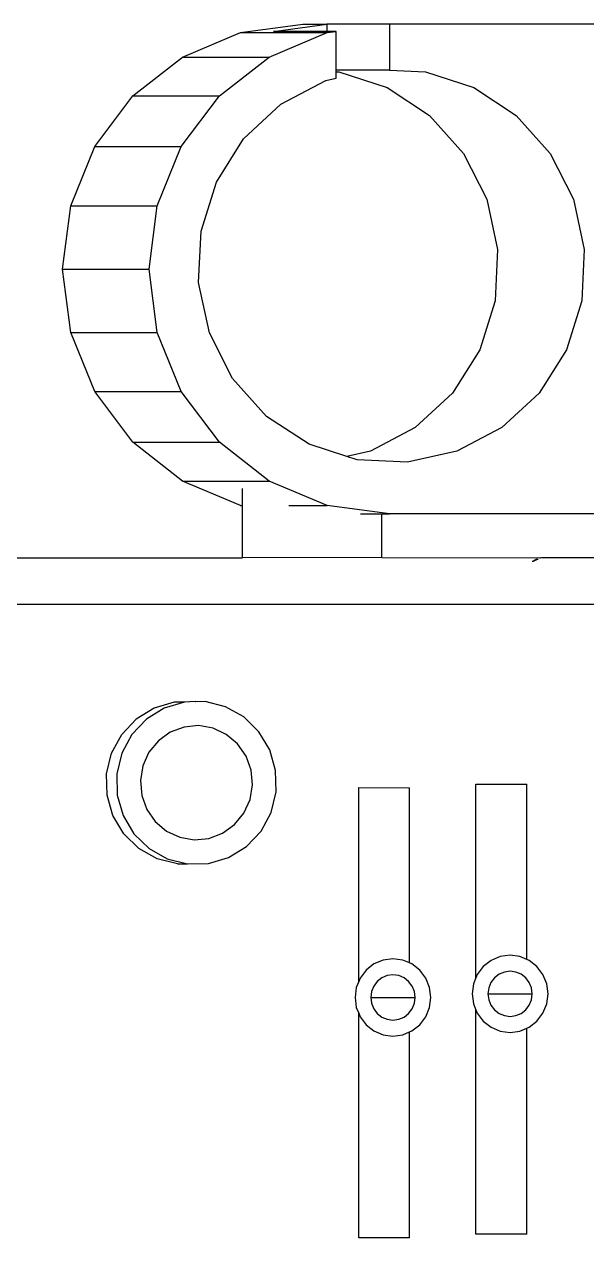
# Model space of a CAD drawing. Header units: millimetres. Extents: x 1380494 to 2061523, y -305664 to -174999.
# Drawn here: x 2014081.8 to 2014162.5, y -276283.3 to -276108.9 of the extents above; entities that cross this region are included whole.
import ezdxf

# ---------------------------------------------------------------- set-up
doc = ezdxf.new("R2010")
doc.units = ezdxf.units.MM
doc.header["$LTSCALE"] = 600
doc.header["$MEASUREMENT"] = 0
doc.layers.add('medical equipment', color=171, linetype='Continuous', lineweight=25)

msp = doc.modelspace()

# ---------------------------------------------------------------- linework, layer by layer
at = {"layer": 'medical equipment'}
for p, q in [((2014104.5117, -276113.5826), (2014112.8315, -276110.0682)), ((2014112.8315, -276110.0682), (2014121.7597, -276108.8695)), ((2014112.8315, -276110.0682), (2014125.262, -276110.0682)), ((2014116.9423, -276113.5826), (2014125.262, -276110.0682)), ((2014117.5581, -276109.8952), (2014125.1979, -276108.8695)), ((2014125.1979, -276109.8952), (2014117.5581, -276109.8952)), ((2014121.7597, -276108.8695), (2014125.1979, -276108.8695)), ((2014125.1979, -276108.8695), (2014125.1979, -276109.8952)), ((2014134.1902, -276108.8695), (2014125.1979, -276108.8695)), ((2014126.5504, -276109.8952), (2014125.1979, -276109.8952)), ((2014125.262, -276110.0682), (2014126.5504, -276109.8952)), ((2014126.5504, -276115.4751), (2014126.5504, -276109.8952)), ((2014134.1902, -276108.8695), (2014134.1902, -276115.4751)), ((2014189.0088, -276108.8695), (2014134.1902, -276108.8695)), ((2014097.3674, -276119.1732), (2014104.5117, -276113.5826)), ((2014104.5117, -276113.5826), (2014116.9423, -276113.5826)), ((2014109.7979, -276119.1732), (2014116.9423, -276113.5826)), ((2014134.1902, -276115.4751), (2014126.5504, -276115.4751)), ((2014126.5504, -276115.7036), (2014126.5504, -276115.4751)), ((2014126.5504, -276115.7036), (2014126.9613, -276115.7233)), ((2014126.5504, -276116.6251), (2014126.5504, -276115.7036)), ((2014126.9613, -276115.7233), (2014133.8684, -276117.9684)), ((2014134.1902, -276115.4751), (2014139.3918, -276115.7233)), ((2014139.3918, -276115.7233), (2014146.299, -276117.9684)), ((2014118.6269, -276120.3486), (2014125.0677, -276116.9553)), ((2014125.0677, -276116.9553), (2014126.5504, -276116.6251)), ((2014091.8854, -276126.459), (2014097.3674, -276119.1732)), ((2014097.3674, -276119.1732), (2014109.7979, -276119.1732)), ((2014104.3159, -276126.459), (2014109.7979, -276119.1732)), ((2014133.8684, -276117.9684), (2014139.9704, -276121.9601)), ((2014146.299, -276117.9684), (2014152.401, -276121.9601)), ((2014113.2667, -276125.3262), (2014118.6269, -276120.3486)), ((2014139.9704, -276121.9601), (2014144.8514, -276127.4265)), ((2014152.401, -276121.9601), (2014157.2819, -276127.4265)), ((2014109.3525, -276131.5491), (2014113.2667, -276125.3262)), ((2014088.4392, -276134.9436), (2014091.8854, -276126.459)), ((2014091.8854, -276126.459), (2014104.3159, -276126.459)), ((2014100.8697, -276134.9436), (2014104.3159, -276126.459)), ((2014144.8514, -276127.4265), (2014148.1788, -276133.9948)), ((2014157.2819, -276127.4265), (2014160.6093, -276133.9948)), ((2014107.151, -276138.593), (2014109.3525, -276131.5491)), ((2014087.2638, -276144.0486), (2014088.4392, -276134.9436)), ((2014088.4392, -276134.9436), (2014100.8697, -276134.9436)), ((2014099.6943, -276144.0486), (2014100.8697, -276134.9436)), ((2014148.1788, -276133.9948), (2014149.7258, -276141.2176)), ((2014160.6093, -276133.9948), (2014162.1563, -276141.2176)), ((2014106.8121, -276145.978), (2014107.151, -276138.593)), ((2014149.7258, -276141.2176), (2014149.3869, -276148.6026)), ((2014162.1563, -276141.2176), (2014161.8175, -276148.6026)), ((2014088.4392, -276153.1536), (2014087.2638, -276144.0486)), ((2014087.2638, -276144.0486), (2014099.6943, -276144.0486)), ((2014100.8697, -276153.1536), (2014099.6943, -276144.0486)), ((2014108.3591, -276153.2008), (2014106.8121, -276145.978)), ((2014149.3869, -276148.6026), (2014147.1854, -276155.6465)), ((2014161.8175, -276148.6026), (2014159.6159, -276155.6465)), ((2014091.8854, -276161.6381), (2014088.4392, -276153.1536)), ((2014088.4392, -276153.1536), (2014100.8697, -276153.1536)), ((2014104.3159, -276161.6381), (2014100.8697, -276153.1536)), ((2014111.6865, -276159.7691), (2014108.3591, -276153.2008)), ((2014147.1854, -276155.6465), (2014143.2712, -276161.8694)), ((2014159.6159, -276155.6465), (2014155.7017, -276161.8694)), ((2014116.5675, -276165.2355), (2014111.6865, -276159.7691)), ((2014097.3674, -276168.9239), (2014091.8854, -276161.6381)), ((2014091.8854, -276161.6381), (2014104.3159, -276161.6381)), ((2014109.7979, -276168.9239), (2014104.3159, -276161.6381)), ((2014143.2712, -276161.8694), (2014137.911, -276166.847)), ((2014155.7017, -276161.8694), (2014150.3415, -276166.847)), ((2014122.6695, -276169.2272), (2014116.5675, -276165.2355)), ((2014137.911, -276166.847), (2014131.4702, -276170.2403)), ((2014150.3415, -276166.847), (2014143.9007, -276170.2403)), ((2014104.5117, -276174.5145), (2014097.3674, -276168.9239)), ((2014097.3674, -276168.9239), (2014109.7979, -276168.9239)), ((2014116.9423, -276174.5145), (2014109.7979, -276168.9239)), ((2014128.0974, -276170.9915), (2014122.6695, -276169.2272)), ((2014131.4702, -276170.2403), (2014128.0974, -276170.9915)), ((2014129.5766, -276171.4723), (2014128.0974, -276170.9915)), ((2014136.8182, -276171.8179), (2014129.5766, -276171.4723)), ((2014143.9007, -276170.2403), (2014136.8182, -276171.8179)), ((2014112.8315, -276178.029), (2014104.5117, -276174.5145)), ((2014104.5117, -276174.5145), (2014116.9423, -276174.5145)), ((2014125.262, -276178.029), (2014116.9423, -276174.5145)), ((2014113.0931, -276178.029), (2014113.0925, -276175.5904)), ((2014112.8315, -276178.029), (2014113.0931, -276178.029)), ((2014113.0931, -276178.0641), (2014112.8315, -276178.029)), ((2014113.0931, -276178.0641), (2014113.0931, -276178.029)), ((2014113.0949, -276185.5345), (2014113.0931, -276178.0641)), ((2014119.744, -276178.029), (2014125.262, -276178.029)), ((2014134.1902, -276179.2277), (2014125.262, -276178.029)), ((2014130.0302, -276179.2277), (2014133.1015, -276179.2277)), ((2014133.1031, -276185.5176), (2014133.1015, -276179.2277)), ((2014133.1015, -276179.2277), (2014134.1902, -276179.2277)), ((2014193.3023, -276179.2277), (2014134.1902, -276179.2277)), ((2014073.9943, -276185.5345), (2014113.0949, -276185.5345)), ((2014133.1031, -276185.5176), (2014113.0949, -276185.5345)), ((2014133.1031, -276185.5176), (2014155.8989, -276185.5345)), ((2014155.8854, -276185.5876), (2014155.7751, -276185.5876)), ((2014155.8989, -276185.5345), (2014155.8854, -276185.5876)), ((2014155.9383, -276185.5176), (2014155.8989, -276185.5345)), ((2014155.9383, -276185.5176), (2014156.0092, -276185.5345)), ((2014155.9665, -276185.5876), (2014156.0092, -276185.5345)), ((2014156.0092, -276185.5345), (2014156.0486, -276185.5176)), ((2014156.0486, -276185.5176), (2014156.0903, -276185.5345)), ((2014156.0903, -276185.5345), (2014156.1297, -276185.5176)), ((2014156.1297, -276185.5176), (2014178.8772, -276185.5345)), ((2014154.6817, -276186.0571), (2014154.8731, -276186.0571)), ((2014154.8731, -276186.0571), (2014155.4642, -276185.7685)), ((2014155.3539, -276185.7685), (2014154.8731, -276186.0571)), ((2014155.3539, -276185.7685), (2014155.4642, -276185.7685)), ((2014155.4642, -276185.7685), (2014155.5453, -276185.7685)), ((2014076.2979, -276192.2024), (2014393.6213, -276192.2024)), ((2014103.2979, -276206.2856), (2014100.4141, -276207.1391)), ((2014104.7611, -276206.2856), (2014101.8772, -276207.1391)), ((2014104.7611, -276206.2856), (2014103.2979, -276206.2856)), ((2014106.3001, -276206.2225), (2014104.7611, -276206.2856)), ((2014106.4134, -276206.2509), (2014106.3001, -276206.2225)), ((2014107.7632, -276206.2225), (2014106.4134, -276206.2509)), ((2014110.6792, -276206.9539), (2014107.7632, -276206.2225)), ((2014100.4141, -276207.1391), (2014097.8451, -276208.7246)), ((2014101.8772, -276207.1391), (2014099.3082, -276208.7246)), ((2014113.3101, -276208.43), (2014110.6792, -276206.9539)), ((2014095.766, -276210.9342), (2014097.8451, -276208.7246)), ((2014099.3082, -276208.7246), (2014097.2292, -276210.9342)), ((2014104.7123, -276209.8747), (2014102.741, -276210.6187)), ((2014106.8053, -276209.6764), (2014104.7123, -276209.8747)), ((2014108.8772, -276210.0372), (2014106.8053, -276209.6764)), ((2014115.4768, -276210.5502), (2014113.3101, -276208.43)), ((2014094.3186, -276213.6172), (2014095.766, -276210.9342)), ((2014097.2292, -276210.9342), (2014095.7817, -276213.6172)), ((2014102.741, -276210.6187), (2014101.0257, -276211.8577)), ((2014110.787, -276210.9327), (2014108.8772, -276210.0372)), ((2014112.4045, -276212.3017), (2014110.787, -276210.9327)), ((2014117.0315, -276213.17), (2014115.4768, -276210.5502)), ((2014101.0257, -276211.8577), (2014099.6833, -276213.5072)), ((2014113.6194, -276214.0509), (2014112.4045, -276212.3017)), ((2014117.8684, -276216.111), (2014117.0315, -276213.17)), ((2014093.6014, -276216.5909), (2014094.3186, -276213.6172)), ((2014095.7817, -276213.6172), (2014095.0646, -276216.5909)), ((2014099.6833, -276213.5072), (2014098.8052, -276215.4548)), ((2014114.349, -276216.0613), (2014113.6194, -276214.0509)), ((2014093.6634, -276219.6525), (2014093.6014, -276216.5909)), ((2014095.0646, -276216.5909), (2014095.1265, -276219.6525)), ((2014098.8052, -276215.4548), (2014098.4514, -276217.5678)), ((2014114.5435, -276218.1957), (2014114.349, -276216.0613)), ((2014117.9303, -276219.1726), (2014117.8684, -276216.111)), ((2014098.4514, -276217.5678), (2014098.6459, -276219.7022)), ((2014114.1896, -276220.3087), (2014114.5435, -276218.1957)), ((2014129.788, -276218.586), (2014137.1027, -276218.5915)), ((2014129.788, -276246.4637), (2014129.788, -276218.586)), ((2014137.1027, -276243.7872), (2014137.1027, -276218.5915)), ((2014146.6054, -276245.9418), (2014146.6054, -276218.0642)), ((2014146.6054, -276218.0642), (2014153.92, -276218.0697)), ((2014153.92, -276243.2654), (2014153.92, -276218.0697)), ((2014094.5002, -276222.5935), (2014093.6634, -276219.6525)), ((2014095.1265, -276219.6525), (2014095.9634, -276222.5935)), ((2014098.6459, -276219.7022), (2014099.3755, -276221.7126)), ((2014113.3116, -276222.2563), (2014114.1896, -276220.3087)), ((2014117.2131, -276222.1463), (2014117.9303, -276219.1726)), ((2014099.3755, -276221.7126), (2014100.5904, -276223.4619)), ((2014115.7657, -276224.8293), (2014117.2131, -276222.1463)), ((2014096.055, -276225.2133), (2014094.5002, -276222.5935)), ((2014095.9634, -276222.5935), (2014097.5181, -276225.2133)), ((2014100.5904, -276223.4619), (2014102.2078, -276224.8309)), ((2014110.2539, -276225.1448), (2014111.9692, -276223.9058)), ((2014111.9692, -276223.9058), (2014113.3116, -276222.2563)), ((2014098.2216, -276227.3336), (2014096.055, -276225.2133)), ((2014097.5181, -276225.2133), (2014099.6848, -276227.3336)), ((2014102.2078, -276224.8309), (2014104.1176, -276225.7263)), ((2014108.2826, -276225.8888), (2014110.2539, -276225.1448)), ((2014113.6866, -276227.0389), (2014115.7657, -276224.8293)), ((2014100.8526, -276228.8097), (2014098.2216, -276227.3336)), ((2014099.6848, -276227.3336), (2014102.3157, -276228.8097)), ((2014104.1176, -276225.7263), (2014106.1896, -276226.0871)), ((2014106.1896, -276226.0871), (2014108.2826, -276225.8888)), ((2014111.1176, -276228.6244), (2014113.6866, -276227.0389)), ((2014103.7685, -276229.541), (2014100.8526, -276228.8097)), ((2014102.3157, -276228.8097), (2014105.2316, -276229.541)), ((2014108.2338, -276229.4779), (2014111.1176, -276228.6244)), ((2014103.7685, -276229.541), (2014105.2316, -276229.541)), ((2014105.2316, -276229.541), (2014108.2338, -276229.4779)), ((2014150.1182, -276242.8511), (2014148.8037, -276243.4063)), ((2014151.5287, -276242.6617), (2014150.1182, -276242.8511)), ((2014152.9392, -276242.8511), (2014151.5287, -276242.6617)), ((2014153.92, -276243.2654), (2014152.9392, -276242.8511)), ((2014130.8577, -276244.8114), (2014129.9916, -276245.9625)), ((2014131.9864, -276243.9282), (2014130.8577, -276244.8114)), ((2014133.3008, -276243.3729), (2014131.9864, -276243.9282)), ((2014134.7113, -276243.1836), (2014133.3008, -276243.3729)), ((2014136.1219, -276243.3729), (2014134.7113, -276243.1836)), ((2014137.1027, -276243.7872), (2014136.1219, -276243.3729)), ((2014137.4363, -276243.9282), (2014137.1027, -276243.7872)), ((2014138.565, -276244.8114), (2014137.4363, -276243.9282)), ((2014139.4311, -276245.9625), (2014138.565, -276244.8114)), ((2014147.675, -276244.2895), (2014146.8089, -276245.4406)), ((2014148.8037, -276243.4063), (2014147.675, -276244.2895)), ((2014154.2536, -276243.4063), (2014153.92, -276243.2654)), ((2014155.3823, -276244.2895), (2014154.2536, -276243.4063)), ((2014156.2484, -276245.4406), (2014155.3823, -276244.2895)), ((2014129.788, -276246.4637), (2014129.4472, -276247.3029)), ((2014129.9916, -276245.9625), (2014129.788, -276246.4637)), ((2014132.4592, -276246.4447), (2014131.9531, -276247.1174)), ((2014133.1189, -276245.9285), (2014132.4592, -276246.4447)), ((2014133.887, -276245.604), (2014133.1189, -276245.9285)), ((2014134.7113, -276245.4933), (2014133.887, -276245.604)), ((2014135.5357, -276245.604), (2014134.7113, -276245.4933)), ((2014136.3038, -276245.9285), (2014135.5357, -276245.604)), ((2014136.9635, -276246.4447), (2014136.3038, -276245.9285)), ((2014137.4696, -276247.1174), (2014136.9635, -276246.4447)), ((2014139.9755, -276247.3029), (2014139.4311, -276245.9625)), ((2014146.6054, -276245.9418), (2014146.2645, -276246.781)), ((2014146.8089, -276245.4406), (2014146.6054, -276245.9418)), ((2014148.7704, -276246.5955), (2014148.4522, -276247.3789)), ((2014149.2766, -276245.9228), (2014148.7704, -276246.5955)), ((2014149.9362, -276245.4066), (2014149.2766, -276245.9228)), ((2014150.7044, -276245.0821), (2014149.9362, -276245.4066)), ((2014151.5287, -276244.9715), (2014150.7044, -276245.0821)), ((2014152.353, -276245.0821), (2014151.5287, -276244.9715)), ((2014153.1212, -276245.4066), (2014152.353, -276245.0821)), ((2014153.7808, -276245.9228), (2014153.1212, -276245.4066)), ((2014154.287, -276246.5955), (2014153.7808, -276245.9228)), ((2014154.6051, -276247.3789), (2014154.287, -276246.5955)), ((2014156.7929, -276246.781), (2014156.2484, -276245.4406)), ((2014129.4472, -276247.3029), (2014129.2615, -276248.7414)), ((2014131.6349, -276247.9007), (2014131.5264, -276248.7414)), ((2014131.9531, -276247.1174), (2014131.6349, -276247.9007)), ((2014137.7878, -276247.9007), (2014137.4696, -276247.1174)), ((2014137.8963, -276248.7414), (2014137.7878, -276247.9007)), ((2014140.1612, -276248.7414), (2014139.9755, -276247.3029)), ((2014146.2645, -276246.781), (2014146.0788, -276248.2195)), ((2014146.0788, -276248.2195), (2014146.2645, -276249.658)), ((2014148.4522, -276247.3789), (2014148.3437, -276248.2195)), ((2014148.3437, -276248.2195), (2014148.4522, -276249.0602)), ((2014148.3437, -276248.2195), (2014154.7137, -276248.2195)), ((2014154.7137, -276248.2195), (2014154.6051, -276247.3789)), ((2014154.6051, -276249.0602), (2014154.7137, -276248.2195)), ((2014156.9786, -276248.2195), (2014156.7929, -276246.781)), ((2014156.7929, -276249.658), (2014156.9786, -276248.2195)), ((2014129.2615, -276248.7414), (2014129.4472, -276250.1799)), ((2014131.5264, -276248.7414), (2014131.6349, -276249.582)), ((2014131.5264, -276248.7414), (2014137.8963, -276248.7414)), ((2014131.6349, -276249.582), (2014131.9531, -276250.3654)), ((2014137.4696, -276250.3654), (2014137.7878, -276249.582)), ((2014137.7878, -276249.582), (2014137.8963, -276248.7414)), ((2014139.9755, -276250.1799), (2014140.1612, -276248.7414)), ((2014146.2645, -276249.658), (2014146.6054, -276250.4972)), ((2014148.4522, -276249.0602), (2014148.7704, -276249.8435)), ((2014148.7704, -276249.8435), (2014149.2766, -276250.5162)), ((2014153.7808, -276250.5162), (2014154.287, -276249.8435)), ((2014154.287, -276249.8435), (2014154.6051, -276249.0602)), ((2014156.2484, -276250.9984), (2014156.7929, -276249.658)), ((2014129.4472, -276250.1799), (2014129.788, -276251.0191)), ((2014129.788, -276283.2742), (2014129.788, -276251.0191)), ((2014129.788, -276251.0191), (2014129.9916, -276251.5203)), ((2014129.9916, -276251.5203), (2014130.8577, -276252.6714)), ((2014131.9531, -276250.3654), (2014132.4592, -276251.0381)), ((2014132.4592, -276251.0381), (2014133.1189, -276251.5543)), ((2014133.1189, -276251.5543), (2014133.887, -276251.8788)), ((2014135.5357, -276251.8788), (2014136.3038, -276251.5543)), ((2014136.3038, -276251.5543), (2014136.9635, -276251.0381)), ((2014136.9635, -276251.0381), (2014137.4696, -276250.3654)), ((2014138.565, -276252.6714), (2014139.4311, -276251.5203)), ((2014139.4311, -276251.5203), (2014139.9755, -276250.1799)), ((2014146.6054, -276282.7524), (2014146.6054, -276250.4972)), ((2014146.6054, -276250.4972), (2014146.8089, -276250.9984)), ((2014146.8089, -276250.9984), (2014147.675, -276252.1495)), ((2014149.2766, -276250.5162), (2014149.9362, -276251.0324)), ((2014149.9362, -276251.0324), (2014150.7044, -276251.3569)), ((2014150.7044, -276251.3569), (2014151.5287, -276251.4676)), ((2014151.5287, -276251.4676), (2014152.353, -276251.3569)), ((2014152.353, -276251.3569), (2014153.1212, -276251.0324)), ((2014153.1212, -276251.0324), (2014153.7808, -276250.5162)), ((2014155.3823, -276252.1495), (2014156.2484, -276250.9984)), ((2014130.8577, -276252.6714), (2014131.9864, -276253.5546)), ((2014131.9864, -276253.5546), (2014133.3008, -276254.1098)), ((2014133.887, -276251.8788), (2014134.7113, -276251.9894)), ((2014134.7113, -276251.9894), (2014135.5357, -276251.8788)), ((2014137.1027, -276253.6955), (2014137.4363, -276253.5546)), ((2014137.4363, -276253.5546), (2014138.565, -276252.6714)), ((2014147.675, -276252.1495), (2014148.8037, -276253.0327)), ((2014148.8037, -276253.0327), (2014150.1182, -276253.588)), ((2014150.1182, -276253.588), (2014151.5287, -276253.7773)), ((2014151.5287, -276253.7773), (2014152.9392, -276253.588)), ((2014152.9392, -276253.588), (2014153.92, -276253.1737)), ((2014153.92, -276253.1737), (2014154.2536, -276253.0327)), ((2014153.92, -276282.7524), (2014153.92, -276253.1737)), ((2014154.2536, -276253.0327), (2014155.3823, -276252.1495)), ((2014133.3008, -276254.1098), (2014134.7113, -276254.2992)), ((2014134.7113, -276254.2992), (2014136.1219, -276254.1098)), ((2014136.1219, -276254.1098), (2014137.1027, -276253.6955)), ((2014137.1027, -276283.2742), (2014137.1027, -276253.6955)), ((2014153.92, -276282.7524), (2014146.6054, -276282.7524)), ((2014137.1027, -276283.2742), (2014129.788, -276283.2742))]:
    msp.add_line(p, q, dxfattribs=at)

doc.saveas('drawing.dxf')
